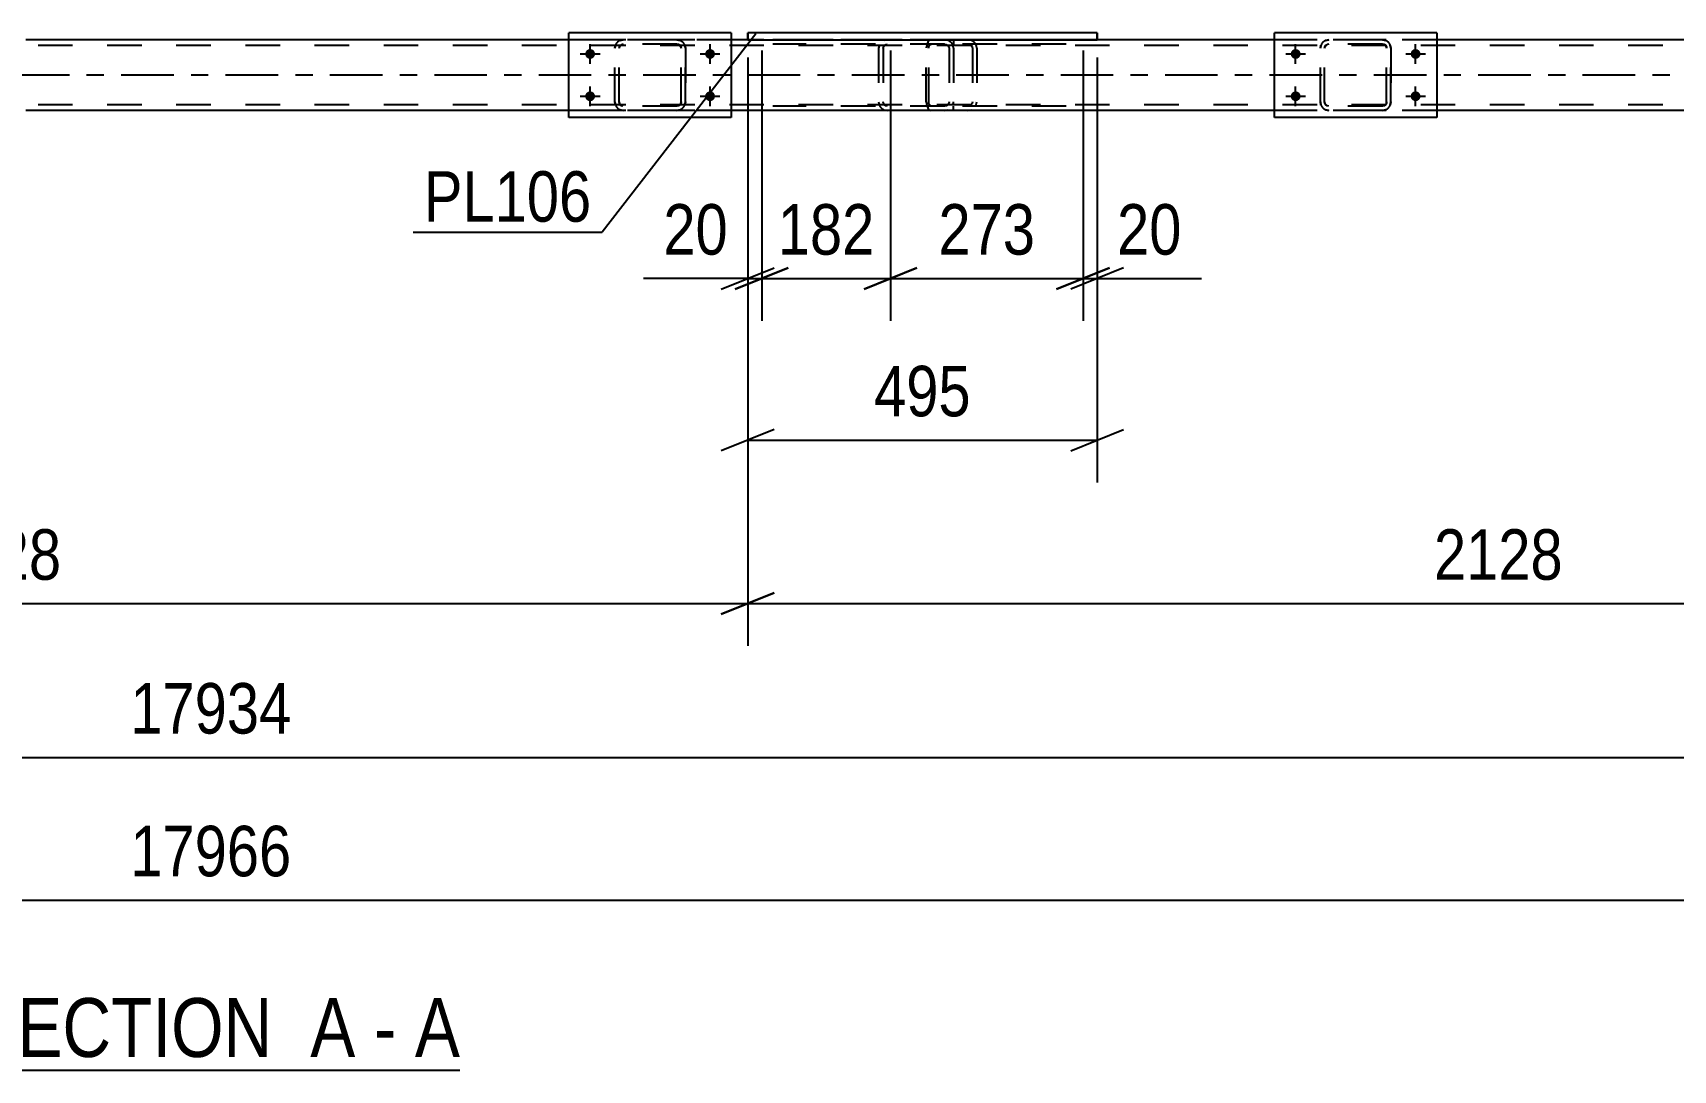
# Model space of a CAD drawing. Header units: millimetres. Extents: x -857 to 332, y -866 to -25.
# Drawn here: x -482.2 to -389.2, y -193.5 to -134.6 of the extents above; entities that cross this region are included whole.
import ezdxf

# ---------------------------------------------------------------- set-up
doc = ezdxf.new("R2010")
doc.units = ezdxf.units.MM
doc.linetypes.add('DXK_LINE_DOT2', pattern=[3.9198, 1.9599, -1.9599])
doc.linetypes.add('DXK_LINE_DOT3', pattern=[5.9187, 2.979, -0.9799, 0.9799, -0.9799])
doc.styles.add('Arial Narrow', font='ARIALN.TTF', dxfattribs={"height": 0.2})

# ---------------------------------------------------------------- blocks, each defined once
blk = doc.blocks.new('Unknown-570388934-12 - 11942')
at = {"color": 6, "linetype": 'Continuous'}
blk.add_line((-485.663, -193.479), (-458.017, -193.479), dxfattribs=at)
at = {"color": 0, "linetype": 'Continuous'}
for points in [[(-467.555, -192.729), (-467.555, -189.229), (-485.663, -189.229), (-485.663, -192.729)], [(-463.948, -192.729), (-463.948, -189.229), (-466.505, -189.229), (-466.505, -192.729)], [(-461.623, -192.729), (-461.623, -189.229), (-462.898, -189.229), (-462.898, -192.729)], [(-458.017, -192.729), (-458.017, -189.229), (-460.573, -189.229), (-460.573, -192.729)]]:
    blk.add_wipeout(points, dxfattribs=at)
at = {"color": 7, "linetype": 'Continuous', "style": 'Arial Narrow'}
for s, height, p in [('SECTION ', 3.3405, (-485.663, -192.729)), ('A', 3.34, (-466.505, -192.729)), ('A', 3.34, (-460.573, -192.729)), ('-', 3.34, (-462.898, -192.729))]:
    blk.add_text(s, height=height, dxfattribs=at).set_placement(p)
blk = doc.blocks.new('Part-570388934-12018 - 11942')
at = {"color": 2, "linetype": 'Continuous'}
for p, q in [((-442.637, -134.628), (-451.837, -134.628)), ((-451.837, -139.428), (-451.837, -134.628)), ((-442.637, -134.628), (-442.637, -139.428)), ((-442.637, -139.428), (-451.837, -139.428))]:
    blk.add_line(p, q, dxfattribs=at)
blk = doc.blocks.new('Bolt-570388934-11969 - 11942')
at = {"linetype": 'Continuous'}
for points in [[(-410.637, -135.548, -1), (-410.637, -136.108, -1)], [(-403.837, -135.548, -1), (-403.837, -136.108, -1)], [(-410.637, -137.948, -1), (-410.637, -138.508, -1)], [(-403.837, -137.948, -1), (-403.837, -138.508, -1)]]:
    blk.add_hatch(color=1, dxfattribs=at).paths.add_polyline_path(points)
at = {"color": 1, "linetype": 'Continuous'}
for p, q in [((-410.637, -136.388), (-410.637, -135.268)), ((-403.837, -136.388), (-403.837, -135.268)), ((-411.197, -135.828), (-410.077, -135.828)), ((-404.397, -135.828), (-403.277, -135.828)), ((-411.197, -138.228), (-410.077, -138.228)), ((-410.637, -138.788), (-410.637, -137.668)), ((-404.397, -138.228), (-403.277, -138.228)), ((-403.837, -138.788), (-403.837, -137.668))]:
    blk.add_line(p, q, dxfattribs=at)
blk = doc.blocks.new('Part-570388934-12354 - 11942')
at = {"color": 7, "linetype": 'DXK_LINE_DOT2'}
for p, q in [((-154.637, -135.348), (-829.061, -135.348)), ((-154.637, -135.028), (-811.837, -135.028)), ((-442.637, -135.028), (-451.837, -135.028)), ((-421.888, -135.028), (-441.706, -135.028)), ((-402.637, -135.028), (-411.837, -135.028)), ((-154.637, -138.708), (-829.061, -138.708)), ((-154.637, -139.028), (-771.837, -139.028)), ((-442.637, -139.028), (-451.837, -139.028)), ((-402.637, -139.028), (-411.837, -139.028))]:
    blk.add_line(p, q, dxfattribs=at)
at = {"color": 2, "linetype": 'Continuous'}
for p, q in [((-451.837, -135.028), (-482.637, -135.028)), ((-441.706, -135.028), (-442.637, -135.028)), ((-411.837, -135.028), (-421.888, -135.028)), ((-371.837, -135.028), (-402.637, -135.028)), ((-451.837, -139.028), (-482.637, -139.028)), ((-411.837, -139.028), (-442.637, -139.028)), ((-371.837, -139.028), (-402.637, -139.028))]:
    blk.add_line(p, q, dxfattribs=at)
at = {"color": 7, "linetype": 'DXK_LINE_DOT3'}
blk.add_line((-154.637, -137.028), (-829.061, -137.028), dxfattribs=at)
blk = doc.blocks.new('Part-570388934-12062 - 11942')
at = {"color": 7, "linetype": 'DXK_LINE_DOT2'}
for p, q in [((-409.237, -135.508), (-409.201, -135.325)), ((-409.201, -135.325), (-409.237, -135.508)), ((-409.237, -138.548), (-409.237, -135.508)), ((-409.237, -135.508), (-409.237, -135.508)), ((-409.237, -138.548), (-409.237, -135.508)), ((-408.997, -135.508), (-408.979, -135.416)), ((-408.979, -135.416), (-408.997, -135.508)), ((-408.997, -138.548), (-408.997, -135.508)), ((-408.997, -135.508), (-408.997, -135.508)), ((-408.997, -138.548), (-408.997, -135.508)), ((-408.979, -135.416), (-408.927, -135.339)), ((-408.927, -135.339), (-408.979, -135.416)), ((-408.941, -135.065), (-408.757, -135.028)), ((-408.757, -135.028), (-408.941, -135.065)), ((-408.927, -135.339), (-408.849, -135.286)), ((-408.757, -135.268), (-408.849, -135.286)), ((-405.717, -135.028), (-408.757, -135.028)), ((-405.717, -135.268), (-408.757, -135.268)), ((-405.717, -135.028), (-405.533, -135.065)), ((-405.533, -135.065), (-405.717, -135.028)), ((-405.625, -135.286), (-405.717, -135.268)), ((-405.625, -135.286), (-405.547, -135.339)), ((-405.547, -135.339), (-405.625, -135.286)), ((-405.547, -135.339), (-405.495, -135.416)), ((-405.495, -135.416), (-405.547, -135.339)), ((-405.495, -135.416), (-405.477, -135.508)), ((-405.477, -135.508), (-405.495, -135.416)), ((-405.477, -138.548), (-405.477, -135.508)), ((-405.477, -135.508), (-405.477, -135.508)), ((-405.477, -138.548), (-405.477, -135.508)), ((-405.274, -135.325), (-405.237, -135.508)), ((-405.237, -135.508), (-405.274, -135.325)), ((-405.237, -138.548), (-405.237, -135.508)), ((-405.237, -135.508), (-405.237, -135.508)), ((-405.237, -135.508), (-405.237, -138.548)), ((-409.237, -138.548), (-409.237, -138.548)), ((-409.201, -138.732), (-409.237, -138.548)), ((-409.237, -138.548), (-409.201, -138.732)), ((-408.997, -138.548), (-408.997, -138.548)), ((-408.979, -138.64), (-408.997, -138.548)), ((-408.997, -138.548), (-408.979, -138.64)), ((-405.477, -138.548), (-405.495, -138.64)), ((-405.495, -138.64), (-405.477, -138.548)), ((-405.477, -138.548), (-405.477, -138.548)), ((-405.237, -138.548), (-405.274, -138.732)), ((-405.274, -138.732), (-405.237, -138.548)), ((-405.237, -138.548), (-405.237, -138.548)), ((-408.927, -138.718), (-408.979, -138.64)), ((-408.979, -138.64), (-408.927, -138.718)), ((-408.757, -139.028), (-408.941, -138.992)), ((-408.941, -138.992), (-408.757, -139.028)), ((-408.849, -138.77), (-408.927, -138.718)), ((-408.927, -138.718), (-408.849, -138.77)), ((-408.757, -138.788), (-408.849, -138.77)), ((-405.717, -138.788), (-408.757, -138.788)), ((-405.717, -139.028), (-408.757, -139.028)), ((-405.625, -138.77), (-405.717, -138.788)), ((-405.533, -138.992), (-405.717, -139.028)), ((-405.717, -139.028), (-405.533, -138.992)), ((-405.547, -138.718), (-405.625, -138.77)), ((-405.495, -138.64), (-405.547, -138.718)), ((-405.547, -138.718), (-405.495, -138.64))]:
    blk.add_line(p, q, dxfattribs=at)
at = {"color": 7, "linetype": 'DXK_LINE_DOT3'}
blk.add_line((-407.237, -137.028), (-407.237, -137.028), dxfattribs=at)
at = {"color": 7, "linetype": 'DXK_LINE_DOT2'}
for centre, start, end in [((-408.757, -135.508), 112.5, 157.5), ((-408.757, -135.508), 112.5, 157.5), ((-405.717, -135.508), 22.5, 67.5), ((-405.717, -135.508), 22.5, 67.5), ((-408.757, -138.548), 202.5, 247.5), ((-408.757, -138.548), 202.5, 247.5), ((-405.717, -138.548), 292.5, 337.5), ((-405.717, -138.548), 292.5, 337.5)]:
    blk.add_arc(centre, 0.48, start, end, dxfattribs=at)
blk = doc.blocks.new('Bolt-570388934-12006 - 11942')
at = {"linetype": 'Continuous'}
for points in [[(-450.637, -135.548, -1), (-450.637, -136.108, -1)], [(-443.837, -135.548, -1), (-443.837, -136.108, -1)], [(-450.637, -137.948, -1), (-450.637, -138.508, -1)], [(-443.837, -137.948, -1), (-443.837, -138.508, -1)]]:
    blk.add_hatch(color=1, dxfattribs=at).paths.add_polyline_path(points)
at = {"color": 1, "linetype": 'Continuous'}
for p, q in [((-450.637, -136.388), (-450.637, -135.268)), ((-443.837, -136.388), (-443.837, -135.268)), ((-451.197, -135.828), (-450.077, -135.828)), ((-444.397, -135.828), (-443.277, -135.828)), ((-451.197, -138.228), (-450.077, -138.228)), ((-450.637, -138.788), (-450.637, -137.668)), ((-444.397, -138.228), (-443.277, -138.228)), ((-443.837, -138.788), (-443.837, -137.668))]:
    blk.add_line(p, q, dxfattribs=at)
blk = doc.blocks.new('Part-570388934-12079 - 11942')
at = {"color": 7, "linetype": 'DXK_LINE_DOT2'}
for p, q in [((-449.237, -135.508), (-449.201, -135.325)), ((-449.201, -135.325), (-449.237, -135.508)), ((-449.237, -138.548), (-449.237, -135.508)), ((-449.237, -135.508), (-449.237, -135.508)), ((-449.237, -138.548), (-449.237, -135.508)), ((-448.997, -135.508), (-448.979, -135.416)), ((-448.979, -135.416), (-448.997, -135.508)), ((-448.997, -138.548), (-448.997, -135.508)), ((-448.997, -135.508), (-448.997, -135.508)), ((-448.997, -138.548), (-448.997, -135.508)), ((-448.979, -135.416), (-448.927, -135.339)), ((-448.927, -135.339), (-448.979, -135.416)), ((-448.941, -135.065), (-448.757, -135.028)), ((-448.757, -135.028), (-448.941, -135.065)), ((-448.927, -135.339), (-448.849, -135.286)), ((-448.757, -135.268), (-448.849, -135.286)), ((-445.717, -135.028), (-448.757, -135.028)), ((-445.717, -135.268), (-448.757, -135.268)), ((-445.717, -135.028), (-445.533, -135.065)), ((-445.533, -135.065), (-445.717, -135.028)), ((-445.625, -135.286), (-445.717, -135.268)), ((-445.625, -135.286), (-445.547, -135.339)), ((-445.547, -135.339), (-445.625, -135.286)), ((-445.547, -135.339), (-445.495, -135.416)), ((-445.495, -135.416), (-445.547, -135.339)), ((-445.495, -135.416), (-445.477, -135.508)), ((-445.477, -135.508), (-445.495, -135.416)), ((-445.477, -138.548), (-445.477, -135.508)), ((-445.477, -135.508), (-445.477, -135.508)), ((-445.477, -138.548), (-445.477, -135.508)), ((-445.274, -135.325), (-445.237, -135.508)), ((-445.237, -135.508), (-445.274, -135.325)), ((-445.237, -138.548), (-445.237, -135.508)), ((-445.237, -135.508), (-445.237, -135.508)), ((-445.237, -135.508), (-445.237, -138.548)), ((-449.237, -138.548), (-449.237, -138.548)), ((-449.201, -138.732), (-449.237, -138.548)), ((-449.237, -138.548), (-449.201, -138.732)), ((-448.997, -138.548), (-448.997, -138.548)), ((-448.979, -138.64), (-448.997, -138.548)), ((-448.997, -138.548), (-448.979, -138.64)), ((-445.477, -138.548), (-445.495, -138.64)), ((-445.495, -138.64), (-445.477, -138.548)), ((-445.477, -138.548), (-445.477, -138.548)), ((-445.237, -138.548), (-445.274, -138.732)), ((-445.274, -138.732), (-445.237, -138.548)), ((-445.237, -138.548), (-445.237, -138.548)), ((-448.927, -138.718), (-448.979, -138.64)), ((-448.979, -138.64), (-448.927, -138.718)), ((-448.757, -139.028), (-448.941, -138.992)), ((-448.941, -138.992), (-448.757, -139.028)), ((-448.849, -138.77), (-448.927, -138.718)), ((-448.927, -138.718), (-448.849, -138.77)), ((-448.757, -138.788), (-448.849, -138.77)), ((-445.717, -138.788), (-448.757, -138.788)), ((-445.717, -139.028), (-448.757, -139.028)), ((-445.625, -138.77), (-445.717, -138.788)), ((-445.533, -138.992), (-445.717, -139.028)), ((-445.717, -139.028), (-445.533, -138.992)), ((-445.547, -138.718), (-445.625, -138.77)), ((-445.495, -138.64), (-445.547, -138.718)), ((-445.547, -138.718), (-445.495, -138.64))]:
    blk.add_line(p, q, dxfattribs=at)
at = {"color": 7, "linetype": 'DXK_LINE_DOT3'}
blk.add_line((-447.237, -137.028), (-447.237, -137.028), dxfattribs=at)
at = {"color": 7, "linetype": 'DXK_LINE_DOT2'}
for centre, start, end in [((-448.757, -135.508), 112.5, 157.5), ((-448.757, -135.508), 112.5, 157.5), ((-445.717, -135.508), 22.5, 67.5), ((-445.717, -135.508), 22.5, 67.5), ((-448.757, -138.548), 202.5, 247.5), ((-448.757, -138.548), 202.5, 247.5), ((-445.717, -138.548), 292.5, 337.5), ((-445.717, -138.548), 292.5, 337.5)]:
    blk.add_arc(centre, 0.48, start, end, dxfattribs=at)
blk = doc.blocks.new('Part-570388934-12083 - 11942')
at = {"color": 2, "linetype": 'Continuous'}
for p, q in [((-402.637, -134.628), (-411.837, -134.628)), ((-411.837, -139.428), (-411.837, -134.628)), ((-402.637, -134.628), (-402.637, -139.428)), ((-402.637, -139.428), (-411.837, -139.428))]:
    blk.add_line(p, q, dxfattribs=at)
blk = doc.blocks.new('Part-570388934-12093 - 11942')
at = {"color": 7, "linetype": 'DXK_LINE_DOT2'}
for p, q in [((-431.557, -135.325), (-431.578, -135.508)), ((-431.578, -138.548), (-431.578, -135.508)), ((-431.499, -135.169), (-431.557, -135.325)), ((-431.411, -135.065), (-431.499, -135.169)), ((-431.442, -135.508), (-431.432, -135.416)), ((-431.442, -138.548), (-431.442, -135.508)), ((-431.432, -135.416), (-431.403, -135.339)), ((-431.307, -135.028), (-431.411, -135.065)), ((-431.403, -135.339), (-431.359, -135.286)), ((-431.359, -135.286), (-431.307, -135.268)), ((-423.643, -135.028), (-431.307, -135.028)), ((-423.643, -135.268), (-431.307, -135.268)), ((-430.031, -135.028), (-430.031, -135.268)), ((-429.023, -135.065), (-429.216, -135.028)), ((-429.216, -135.268), (-429.119, -135.286)), ((-429.119, -135.286), (-429.038, -135.339)), ((-429.038, -135.339), (-428.983, -135.416)), ((-428.983, -135.416), (-428.964, -135.508)), ((-428.964, -135.508), (-428.964, -138.548)), ((-428.741, -135.373), (-428.751, -135.325)), ((-428.713, -135.508), (-428.741, -135.373)), ((-428.713, -135.508), (-428.713, -138.548)), ((-431.578, -138.548), (-431.557, -138.732)), ((-431.432, -138.64), (-431.442, -138.548)), ((-428.964, -138.548), (-428.983, -138.64)), ((-428.727, -138.615), (-428.713, -138.548)), ((-431.557, -138.732), (-431.499, -138.888)), ((-431.499, -138.888), (-431.411, -138.992)), ((-431.403, -138.718), (-431.432, -138.64)), ((-431.411, -138.992), (-431.307, -139.028)), ((-431.359, -138.77), (-431.403, -138.718)), ((-431.307, -138.788), (-431.359, -138.77)), ((-423.643, -138.788), (-431.307, -138.788)), ((-423.643, -139.028), (-431.307, -139.028)), ((-430.031, -139.028), (-430.031, -138.788)), ((-429.119, -138.77), (-429.216, -138.788)), ((-429.216, -139.028), (-429.023, -138.992)), ((-429.038, -138.718), (-429.119, -138.77)), ((-428.983, -138.64), (-429.038, -138.718)), ((-428.751, -138.732), (-428.727, -138.615))]:
    blk.add_line(p, q, dxfattribs=at)
blk.add_arc((-429.201, -135.523), 0.492, 23.84941, 68.8059, dxfattribs=at)
blk = doc.blocks.new('Part-570388934-12229 - 11942')
at = {"color": 7, "linetype": 'DXK_LINE_DOT2'}
for p, q in [((-430.542, -135.028), (-440.284, -135.028)), ((-430.542, -135.268), (-440.284, -135.268)), ((-434.259, -135.373), (-434.287, -135.508)), ((-434.287, -135.508), (-434.287, -138.548)), ((-434.249, -135.325), (-434.259, -135.373)), ((-434.032, -135.508), (-434.013, -135.416)), ((-434.032, -135.508), (-434.032, -138.548)), ((-434.013, -135.416), (-433.957, -135.339)), ((-433.777, -135.028), (-433.972, -135.065)), ((-433.957, -135.339), (-433.874, -135.286)), ((-433.874, -135.286), (-433.777, -135.268)), ((-430.346, -135.065), (-430.542, -135.028)), ((-430.542, -135.268), (-430.444, -135.286)), ((-430.444, -135.286), (-430.361, -135.339)), ((-430.361, -135.339), (-430.306, -135.416)), ((-430.306, -135.416), (-430.286, -135.508)), ((-430.286, -135.508), (-430.286, -138.548)), ((-430.059, -135.373), (-430.07, -135.325)), ((-430.031, -135.508), (-430.059, -135.373)), ((-430.031, -135.508), (-430.031, -138.548)), ((-434.287, -138.548), (-434.273, -138.615)), ((-434.013, -138.64), (-434.032, -138.548)), ((-430.286, -138.548), (-430.306, -138.64)), ((-430.045, -138.615), (-430.031, -138.548)), ((-430.542, -138.788), (-440.284, -138.788)), ((-430.542, -139.028), (-440.284, -139.028)), ((-434.273, -138.615), (-434.249, -138.732)), ((-433.957, -138.718), (-434.013, -138.64)), ((-433.972, -138.992), (-433.777, -139.028)), ((-433.874, -138.77), (-433.957, -138.718)), ((-433.777, -138.788), (-433.874, -138.77)), ((-430.444, -138.77), (-430.542, -138.788)), ((-430.542, -139.028), (-430.346, -138.992)), ((-430.361, -138.718), (-430.444, -138.77)), ((-430.306, -138.64), (-430.361, -138.718)), ((-430.07, -138.732), (-430.045, -138.615))]:
    blk.add_line(p, q, dxfattribs=at)
for centre, start, end in [((-430.522, -135.529), 24.31996, 69.24169), ((-433.796, -138.527), 204.31996, 249.24169)]:
    blk.add_arc(centre, 0.496, start, end, dxfattribs=at)
blk = doc.blocks.new('Part-570388934-12318 - 11942')
at = {"color": 2, "linetype": 'Continuous'}
for p, q in [((-441.706, -135.028), (-441.706, -134.628)), ((-441.706, -134.628), (-441.706, -134.628)), ((-421.888, -134.628), (-441.706, -134.628)), ((-421.888, -134.628), (-421.888, -135.028)), ((-441.706, -135.028), (-441.706, -135.028)), ((-441.706, -135.028), (-421.888, -135.028))]:
    blk.add_line(p, q, dxfattribs=at)
at = {"color": 7, "linetype": 'DXK_LINE_DOT2'}
for p, q in [((-441.706, -134.628), (-441.706, -135.028)), ((-421.888, -134.628), (-421.888, -134.628)), ((-421.888, -135.028), (-421.888, -134.628)), ((-421.888, -135.028), (-421.888, -135.028))]:
    blk.add_line(p, q, dxfattribs=at)
blk = doc.blocks.new('StraightDimension-570388934-13295 - 11942')
at = {"color": 7, "linetype": 'Continuous'}
for p, q in [((-526.84, -136.028), (-526.84, -169.405)), ((-441.706, -136.028), (-441.706, -169.405)), ((-525.34, -166.405), (-528.34, -167.605)), ((-443.206, -167.605), (-440.206, -166.405)), ((-526.84, -167.005), (-441.706, -167.005))]:
    blk.add_line(p, q, dxfattribs=at)
at = {"color": 0}
blk.add_wipeout([(-480.017, -166.255), (-480.017, -162.055), (-488.529, -162.055), (-488.529, -166.255)], dxfattribs=at)
at = {"color": 3, "style": 'Arial Narrow'}
blk.add_text('2128', height=2.8633, dxfattribs=at).set_placement((-487.929, -165.655))
blk = doc.blocks.new('StraightDimension-570388934-13285 - 11942')
at = {"color": 7, "linetype": 'Continuous'}
for p, q in [((-441.706, -136.028), (-441.706, -169.405)), ((-356.572, -136.028), (-356.572, -169.405)), ((-440.206, -166.405), (-443.206, -167.605)), ((-358.072, -167.605), (-355.072, -166.405)), ((-441.706, -167.005), (-356.572, -167.005))]:
    blk.add_line(p, q, dxfattribs=at)
at = {"color": 0}
blk.add_wipeout([(-394.882, -166.255), (-394.882, -162.055), (-403.395, -162.055), (-403.395, -166.255)], dxfattribs=at)
at = {"color": 3, "style": 'Arial Narrow'}
blk.add_text('2128', height=2.8633, dxfattribs=at).set_placement((-402.795, -165.655))
blk = doc.blocks.new('StraightDimension-570388934-13256 - 11942')
at = {"color": 7, "linetype": 'Continuous'}
blk.add_line((-829.701, -183.829), (-114.572, -183.829), dxfattribs=at)
at = {"color": 0}
blk.add_wipeout([(-466.966, -183.079), (-466.966, -178.879), (-477.306, -178.879), (-477.306, -183.079)], dxfattribs=at)
at = {"color": 3, "style": 'Arial Narrow'}
blk.add_text('17966', height=2.8633, dxfattribs=at).set_placement((-476.706, -182.479))
blk = doc.blocks.new('StraightDimension-570388934-13600 - 11942')
at = {"color": 7, "linetype": 'Continuous'}
for p, q in [((-441.706, -136.028), (-441.706, -160.135)), ((-421.888, -136.028), (-421.888, -160.135)), ((-440.206, -157.135), (-443.206, -158.335)), ((-423.388, -158.335), (-420.388, -157.135)), ((-441.706, -157.735), (-421.888, -157.735))]:
    blk.add_line(p, q, dxfattribs=at)
at = {"color": 0}
blk.add_wipeout([(-428.455, -156.985), (-428.455, -152.785), (-435.139, -152.785), (-435.139, -156.985)], dxfattribs=at)
at = {"color": 3, "style": 'Arial Narrow'}
blk.add_text('495', height=2.8633, dxfattribs=at).set_placement((-434.539, -156.385))
blk = doc.blocks.new('StraightDimension-570388934-13176 - 11942')
at = {"color": 7, "linetype": 'Continuous'}
blk.add_line((-829.061, -175.731), (-115.212, -175.731), dxfattribs=at)
at = {"color": 0}
blk.add_wipeout([(-466.966, -174.981), (-466.966, -170.781), (-477.306, -170.781), (-477.306, -174.981)], dxfattribs=at)
at = {"color": 3, "style": 'Arial Narrow'}
blk.add_text('17934', height=2.8633, dxfattribs=at).set_placement((-476.706, -174.381))
blk = doc.blocks.new('StraightDimension-570388934-13619 - 11942')
at = {"color": 7, "linetype": 'Continuous'}
for p, q in [((-440.906, -135.628), (-440.906, -150.963)), ((-433.606, -135.628), (-433.606, -150.963)), ((-442.406, -149.163), (-439.406, -147.963)), ((-440.906, -148.563), (-433.606, -148.563)), ((-432.106, -147.963), (-435.106, -149.163))]:
    blk.add_line(p, q, dxfattribs=at)
at = {"color": 0}
blk.add_wipeout([(-433.914, -147.813), (-433.914, -143.613), (-440.598, -143.613), (-440.598, -147.813)], dxfattribs=at)
at = {"color": 3, "style": 'Arial Narrow'}
blk.add_text('182', height=2.8633, dxfattribs=at).set_placement((-439.998, -147.213))
blk = doc.blocks.new('StraightDimension-570388934-13611 - 11942')
at = {"color": 7, "linetype": 'Continuous'}
for p, q in [((-440.906, -135.628), (-440.906, -150.963)), ((-441.706, -136.028), (-441.706, -150.963)), ((-441.706, -148.563), (-447.612, -148.563)), ((-441.706, -148.563), (-447.612, -148.563)), ((-443.206, -149.163), (-440.206, -147.963)), ((-439.406, -147.963), (-442.406, -149.163)), ((-441.706, -148.563), (-440.906, -148.563))]:
    blk.add_line(p, q, dxfattribs=at)
at = {"color": 0}
blk.add_wipeout([(-442.231, -147.813), (-442.231, -143.613), (-447.087, -143.613), (-447.087, -147.813)], dxfattribs=at)
at = {"color": 3, "style": 'Arial Narrow'}
blk.add_text('20', height=2.8633, dxfattribs=at).set_placement((-446.487, -147.213))
blk = doc.blocks.new('StraightDimension-570388934-13627 - 11942')
at = {"color": 7, "linetype": 'Continuous'}
for p, q in [((-433.606, -135.628), (-433.606, -150.963)), ((-422.688, -135.628), (-422.688, -150.963)), ((-435.106, -149.163), (-432.106, -147.963)), ((-433.606, -148.563), (-422.688, -148.563)), ((-421.188, -147.963), (-424.188, -149.163))]:
    blk.add_line(p, q, dxfattribs=at)
at = {"color": 0}
blk.add_wipeout([(-424.805, -147.813), (-424.805, -143.613), (-431.489, -143.613), (-431.489, -147.813)], dxfattribs=at)
at = {"color": 3, "style": 'Arial Narrow'}
blk.add_text('273', height=2.8633, dxfattribs=at).set_placement((-430.889, -147.213))
blk = doc.blocks.new('StraightDimension-570388934-13635 - 11942')
at = {"color": 7, "linetype": 'Continuous'}
for p, q in [((-422.688, -135.628), (-422.688, -150.963)), ((-421.888, -136.028), (-421.888, -150.963)), ((-424.188, -149.163), (-421.188, -147.963)), ((-420.388, -147.963), (-423.388, -149.163)), ((-422.688, -148.563), (-421.888, -148.563)), ((-421.888, -148.563), (-415.982, -148.563)), ((-421.888, -148.563), (-415.982, -148.563))]:
    blk.add_line(p, q, dxfattribs=at)
at = {"color": 0}
blk.add_wipeout([(-416.507, -147.813), (-416.507, -143.613), (-421.363, -143.613), (-421.363, -147.813)], dxfattribs=at)
at = {"color": 3, "style": 'Arial Narrow'}
blk.add_text('20', height=2.8633, dxfattribs=at).set_placement((-420.763, -147.213))
blk = doc.blocks.new('Mark-570388934-12314 - 11942')
at = {"color": 30, "linetype": 'Continuous'}
for p in [(-441.247, -134.69), (-460.663, -145.945)]:
    blk.add_line(p, (-449.959, -145.945), dxfattribs=at)
at = {"color": 0}
blk.add_wipeout([(-450.559, -145.345), (-450.559, -142.345), (-460.063, -142.345), (-460.063, -145.345)], dxfattribs=at)
blk.add_wipeout([(-450.559, -145.345), (-450.559, -142.345), (-460.063, -142.345), (-460.063, -145.345)], dxfattribs=at)
at = {"color": 3, "style": 'Arial Narrow'}
blk.add_text('PL106', height=2.8633, dxfattribs=at).set_placement((-460.063, -145.345))

msp = doc.modelspace()

# ---------------------------------------------------------------- block references
for name in ['Part-570388934-12018 - 11942', 'Part-570388934-12318 - 11942', 'Part-570388934-12083 - 11942', 'Part-570388934-12354 - 11942', 'Bolt-570388934-12006 - 11942', 'Part-570388934-12079 - 11942', 'Part-570388934-12229 - 11942', 'Part-570388934-12093 - 11942', 'Bolt-570388934-11969 - 11942', 'Part-570388934-12062 - 11942', 'Unknown-570388934-12 - 11942']:
    msp.add_blockref(name, (0, 0))

# ---------------------------------------------------------------- next in the draw order: block references
msp.add_blockref('StraightDimension-570388934-13295 - 11942', (0, 0))

# ---------------------------------------------------------------- next in the draw order: block references
msp.add_blockref('StraightDimension-570388934-13285 - 11942', (0, 0))

# ---------------------------------------------------------------- next in the draw order: block references
msp.add_blockref('StraightDimension-570388934-13256 - 11942', (0, 0))

# ---------------------------------------------------------------- next in the draw order: block references
msp.add_blockref('StraightDimension-570388934-13600 - 11942', (0, 0))

# ---------------------------------------------------------------- next in the draw order: block references
msp.add_blockref('StraightDimension-570388934-13176 - 11942', (0, 0))

# ---------------------------------------------------------------- next in the draw order: block references
msp.add_blockref('StraightDimension-570388934-13619 - 11942', (0, 0))

# ---------------------------------------------------------------- next in the draw order: block references
for name in ['StraightDimension-570388934-13611 - 11942', 'StraightDimension-570388934-13627 - 11942']:
    msp.add_blockref(name, (0, 0))

# ---------------------------------------------------------------- next in the draw order: block references
for name in ['Mark-570388934-12314 - 11942', 'StraightDimension-570388934-13635 - 11942']:
    msp.add_blockref(name, (0, 0))

doc.saveas('drawing.dxf')
